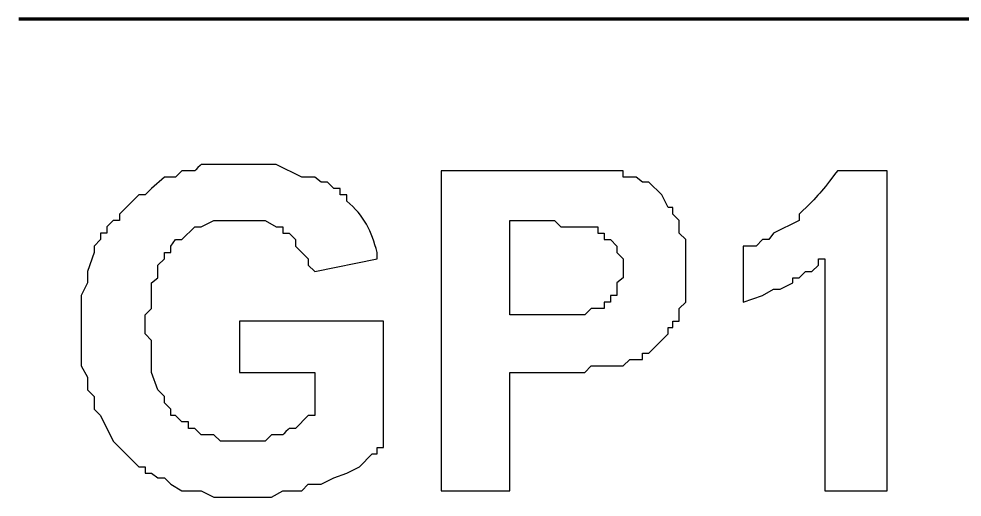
# Model space of a CAD drawing. Header units: millimetres. Extents: x -109 to -14.2, y -107.5 to -24.7.
# Drawn here: x -80.651 to -76.844, y -78.197 to -76.267 of the extents above; entities that cross this region are included whole.
import ezdxf

# ---------------------------------------------------------------- set-up
doc = ezdxf.new("R2010")
doc.units = ezdxf.units.MM
doc.header["$MEASUREMENT"] = 0
doc.layers.add('layer 1', color=7, linetype='Continuous')

msp = doc.modelspace()

# ---------------------------------------------------------------- linework, layer by layer
at = {"layer": 'layer 1', "color": 0, "lineweight": 80}
msp.add_open_spline([(-80.6507, -76.2675), (-80.6507, -76.2675), (-72.0095, -76.2675), (-72.0095, -76.2675)], degree=3, dxfattribs=at)
at = {"layer": 'layer 1', "color": 0}
for points, knots in [([(-79.7601, -77.6937), (-79.7601, -77.6937), (-79.7601, -77.4872), (-79.7601, -77.4872), (-79.7601, -77.4872), (-79.7601, -77.4872), (-79.1793, -77.4872), (-79.1793, -77.4872), (-79.1793, -77.4872), (-79.1793, -77.4872), (-79.1793, -77.997), (-79.1793, -77.997), (-79.1793, -77.997), (-79.1793, -77.997), (-79.2051, -77.997), (-79.2051, -77.997), (-79.2051, -77.997), (-79.2051, -77.997), (-79.2051, -78.0228), (-79.2051, -78.0228), (-79.2051, -78.0228), (-79.2051, -78.0228), (-79.2245, -78.0228), (-79.2245, -78.0228), (-79.2245, -78.0228), (-79.2245, -78.0228), (-79.2761, -78.0744), (-79.2761, -78.0744), (-79.2761, -78.0744), (-79.2761, -78.0744), (-79.3277, -78.1003), (-79.3277, -78.1003), (-79.3277, -78.1003), (-79.3277, -78.1003), (-79.3794, -78.1196), (-79.3794, -78.1196), (-79.3794, -78.1196), (-79.3794, -78.1196), (-79.431, -78.1454), (-79.431, -78.1454), (-79.431, -78.1454), (-79.431, -78.1454), (-79.4826, -78.1454), (-79.4826, -78.1454), (-79.4826, -78.1454), (-79.4826, -78.1454), (-79.5084, -78.1712), (-79.5084, -78.1712), (-79.5084, -78.1712), (-79.5084, -78.1712), (-79.5859, -78.1712), (-79.5859, -78.1712), (-79.5859, -78.1712), (-79.5859, -78.1712), (-79.6311, -78.1971), (-79.6311, -78.1971), (-79.6311, -78.1971), (-79.6311, -78.1971), (-79.8634, -78.1971), (-79.8634, -78.1971), (-79.8634, -78.1971), (-79.8634, -78.1971), (-79.915, -78.1712), (-79.915, -78.1712), (-79.915, -78.1712), (-79.915, -78.1712), (-79.9925, -78.1712), (-79.9925, -78.1712), (-79.9925, -78.1712), (-79.9925, -78.1712), (-80.0376, -78.1454), (-80.0376, -78.1454), (-80.0376, -78.1454), (-80.0376, -78.1454), (-80.0634, -78.1196), (-80.0634, -78.1196), (-80.0634, -78.1196), (-80.0634, -78.1196), (-80.0893, -78.1196), (-80.0893, -78.1196), (-80.0893, -78.1196), (-80.0893, -78.1196), (-80.1151, -78.1003), (-80.1151, -78.1003), (-80.1151, -78.1003), (-80.1151, -78.1003), (-80.1409, -78.1003), (-80.1409, -78.1003), (-80.1409, -78.1003), (-80.1409, -78.1003), (-80.1409, -78.0744), (-80.1409, -78.0744), (-80.1409, -78.0744), (-80.1409, -78.0744), (-80.1667, -78.0744), (-80.1667, -78.0744), (-80.1667, -78.0744), (-80.1667, -78.0744), (-80.27, -77.9712), (-80.27, -77.9712), (-80.27, -77.9712), (-80.27, -77.9712), (-80.3216, -77.8679), (-80.3216, -77.8679), (-80.3216, -77.8679), (-80.3216, -77.8679), (-80.3474, -77.8421), (-80.3474, -77.8421), (-80.3474, -77.8421), (-80.3474, -77.8421), (-80.3474, -77.7905), (-80.3474, -77.7905), (-80.3474, -77.7905), (-80.3474, -77.7905), (-80.3732, -77.7647), (-80.3732, -77.7647), (-80.3732, -77.7647), (-80.3732, -77.7647), (-80.3732, -77.7131), (-80.3732, -77.7131), (-80.3732, -77.7131), (-80.3732, -77.7131), (-80.399, -77.6679), (-80.399, -77.6679), (-80.399, -77.6679), (-80.399, -77.6679), (-80.399, -77.3839), (-80.399, -77.3839), (-80.399, -77.3839), (-80.399, -77.3839), (-80.3732, -77.3323), (-80.3732, -77.3323), (-80.3732, -77.3323), (-80.3732, -77.3323), (-80.3732, -77.2871), (-80.3732, -77.2871), (-80.3732, -77.2871), (-80.3732, -77.2871), (-80.3474, -77.2097), (-80.3474, -77.2097), (-80.3474, -77.2097), (-80.3474, -77.2097), (-80.3474, -77.1839), (-80.3474, -77.1839), (-80.3474, -77.1839), (-80.3474, -77.1839), (-80.3216, -77.1581), (-80.3216, -77.1581), (-80.3216, -77.1581), (-80.3216, -77.1581), (-80.3216, -77.1322), (-80.3216, -77.1322), (-80.3216, -77.1322), (-80.3216, -77.1322), (-80.2958, -77.1322), (-80.2958, -77.1322), (-80.2958, -77.1322), (-80.2958, -77.1322), (-80.2958, -77.1064), (-80.2958, -77.1064), (-80.2958, -77.1064), (-80.2958, -77.1064), (-80.27, -77.0806), (-80.27, -77.0806), (-80.27, -77.0806), (-80.27, -77.0806), (-80.2441, -77.0806), (-80.2441, -77.0806), (-80.2441, -77.0806), (-80.2441, -77.0806), (-80.2441, -77.0548), (-80.2441, -77.0548), (-80.2441, -77.0548), (-80.2441, -77.0548), (-80.1667, -76.9774), (-80.1667, -76.9774), (-80.1667, -76.9774), (-80.1667, -76.9774), (-80.1409, -76.9774), (-80.1409, -76.9774), (-80.1409, -76.9774), (-80.1409, -76.9774), (-80.1151, -76.9515), (-80.1151, -76.9515), (-80.1151, -76.9515), (-80.1151, -76.9515), (-80.0634, -76.9064), (-80.0634, -76.9064), (-80.0634, -76.9064), (-80.0634, -76.9064), (-80.0183, -76.9064), (-80.0183, -76.9064), (-80.0183, -76.9064), (-80.0183, -76.9064), (-79.9925, -76.8806), (-79.9925, -76.8806), (-79.9925, -76.8806), (-79.9925, -76.8806), (-79.9408, -76.8806), (-79.9408, -76.8806), (-79.9408, -76.8806), (-79.9408, -76.8806), (-79.915, -76.8547), (-79.915, -76.8547), (-79.915, -76.8547), (-79.915, -76.8547), (-79.6117, -76.8547), (-79.6117, -76.8547), (-79.6117, -76.8547), (-79.6117, -76.8547), (-79.5084, -76.9064), (-79.5084, -76.9064), (-79.5084, -76.9064), (-79.5084, -76.9064), (-79.4568, -76.9064), (-79.4568, -76.9064), (-79.4568, -76.9064), (-79.4568, -76.9064), (-79.431, -76.9257), (-79.431, -76.9257), (-79.431, -76.9257), (-79.431, -76.9257), (-79.4052, -76.9257), (-79.4052, -76.9257), (-79.4052, -76.9257), (-79.4052, -76.9257), (-79.3794, -76.9515), (-79.3794, -76.9515), (-79.3794, -76.9515), (-79.3794, -76.9515), (-79.3536, -76.9515), (-79.3536, -76.9515), (-79.3536, -76.9515), (-79.3536, -76.9515), (-79.3536, -76.9774), (-79.3536, -76.9774), (-79.3536, -76.9774), (-79.3536, -76.9774), (-79.3277, -76.9774), (-79.3277, -76.9774), (-79.3277, -76.9774), (-79.3277, -76.9774), (-79.3277, -77.0032), (-79.3277, -77.0032), (-79.3277, -77.0032), (-79.2564, -77.0604), (-79.2273, -77.125), (-79.2051, -77.2097), (-79.2051, -77.2097), (-79.2051, -77.2097), (-79.2051, -77.2355), (-79.2051, -77.2355), (-79.2051, -77.2355), (-79.2051, -77.2355), (-79.4568, -77.2871), (-79.4568, -77.2871), (-79.4568, -77.2871), (-79.4568, -77.2871), (-79.4826, -77.2613), (-79.4826, -77.2613), (-79.4826, -77.2613), (-79.4826, -77.2613), (-79.4826, -77.2355), (-79.4826, -77.2355), (-79.4826, -77.2355), (-79.4826, -77.2355), (-79.5343, -77.1839), (-79.5343, -77.1839), (-79.5343, -77.1839), (-79.5343, -77.1839), (-79.5343, -77.1581), (-79.5343, -77.1581), (-79.5343, -77.1581), (-79.5343, -77.1581), (-79.5601, -77.1322), (-79.5601, -77.1322), (-79.5601, -77.1322), (-79.5601, -77.1322), (-79.5859, -77.1322), (-79.5859, -77.1322), (-79.5859, -77.1322), (-79.5859, -77.1322), (-79.5859, -77.1064), (-79.5859, -77.1064), (-79.5859, -77.1064), (-79.5859, -77.1064), (-79.6117, -77.1064), (-79.6117, -77.1064), (-79.6117, -77.1064), (-79.6117, -77.1064), (-79.6569, -77.0806), (-79.6569, -77.0806), (-79.6569, -77.0806), (-79.7085, -77.0806), (-79.7601, -77.0806), (-79.8118, -77.0806), (-79.8118, -77.0806), (-79.8118, -77.0806), (-79.8634, -77.0806), (-79.8634, -77.0806), (-79.8634, -77.0806), (-79.8634, -77.0806), (-79.915, -77.1064), (-79.915, -77.1064), (-79.915, -77.1064), (-79.915, -77.1064), (-79.9408, -77.1064), (-79.9408, -77.1064), (-79.9408, -77.1064), (-79.9408, -77.1064), (-79.9925, -77.1581), (-79.9925, -77.1581), (-79.9925, -77.1581), (-79.9925, -77.1581), (-80.0183, -77.1581), (-80.0183, -77.1581), (-80.0183, -77.1581), (-80.0183, -77.1581), (-80.0376, -77.1839), (-80.0376, -77.1839), (-80.0376, -77.1839), (-80.0376, -77.1839), (-80.0376, -77.2097), (-80.0376, -77.2097), (-80.0376, -77.2097), (-80.0376, -77.2097), (-80.0634, -77.2097), (-80.0634, -77.2097), (-80.0634, -77.2097), (-80.0634, -77.2097), (-80.0634, -77.2355), (-80.0634, -77.2355), (-80.0634, -77.2355), (-80.0634, -77.2355), (-80.0893, -77.2613), (-80.0893, -77.2613), (-80.0893, -77.2613), (-80.0893, -77.2613), (-80.0893, -77.3129), (-80.0893, -77.3129), (-80.0893, -77.3129), (-80.0893, -77.3129), (-80.1151, -77.3323), (-80.1151, -77.3323), (-80.1151, -77.3323), (-80.1151, -77.3323), (-80.1151, -77.4355), (-80.1151, -77.4355), (-80.1151, -77.4355), (-80.1151, -77.4355), (-80.1409, -77.4614), (-80.1409, -77.4614), (-80.1409, -77.4614), (-80.1409, -77.4614), (-80.1409, -77.5388), (-80.1409, -77.5388), (-80.1409, -77.5388), (-80.1409, -77.5388), (-80.1151, -77.5646), (-80.1151, -77.5646), (-80.1151, -77.5646), (-80.1151, -77.5646), (-80.1151, -77.6937), (-80.1151, -77.6937), (-80.1151, -77.6937), (-80.1151, -77.6937), (-80.0893, -77.7647), (-80.0893, -77.7647), (-80.0893, -77.7647), (-80.0893, -77.7647), (-80.0634, -77.7905), (-80.0634, -77.7905), (-80.0634, -77.7905), (-80.0634, -77.7905), (-80.0634, -77.8163), (-80.0634, -77.8163), (-80.0634, -77.8163), (-80.0634, -77.8163), (-80.0376, -77.8421), (-80.0376, -77.8421), (-80.0376, -77.8421), (-80.0376, -77.8421), (-80.0376, -77.8679), (-80.0376, -77.8679), (-80.0376, -77.8679), (-80.0376, -77.8679), (-80.0183, -77.8679), (-80.0183, -77.8679), (-80.0183, -77.8679), (-80.0183, -77.8679), (-79.9925, -77.8938), (-79.9925, -77.8938), (-79.9925, -77.8938), (-79.9925, -77.8938), (-79.9666, -77.8938), (-79.9666, -77.8938), (-79.9666, -77.8938), (-79.9666, -77.8938), (-79.9666, -77.9196), (-79.9666, -77.9196), (-79.9666, -77.9196), (-79.9666, -77.9196), (-79.9408, -77.9196), (-79.9408, -77.9196), (-79.9408, -77.9196), (-79.9408, -77.9196), (-79.915, -77.9454), (-79.915, -77.9454), (-79.915, -77.9454), (-79.915, -77.9454), (-79.8634, -77.9454), (-79.8634, -77.9454), (-79.8634, -77.9454), (-79.8634, -77.9454), (-79.8376, -77.9712), (-79.8376, -77.9712), (-79.8376, -77.9712), (-79.8376, -77.9712), (-79.6569, -77.9712), (-79.6569, -77.9712), (-79.6569, -77.9712), (-79.6569, -77.9712), (-79.6311, -77.9454), (-79.6311, -77.9454), (-79.6311, -77.9454), (-79.6311, -77.9454), (-79.5859, -77.9454), (-79.5859, -77.9454), (-79.5859, -77.9454), (-79.5859, -77.9454), (-79.5601, -77.9196), (-79.5601, -77.9196), (-79.5601, -77.9196), (-79.5601, -77.9196), (-79.5343, -77.9196), (-79.5343, -77.9196), (-79.5343, -77.9196), (-79.5343, -77.9196), (-79.4826, -77.8679), (-79.4826, -77.8679), (-79.4826, -77.8679), (-79.4826, -77.8679), (-79.4568, -77.8679), (-79.4568, -77.8679), (-79.4568, -77.8679), (-79.4568, -77.8679), (-79.4568, -77.6937), (-79.4568, -77.6937), (-79.4568, -77.6937), (-79.4568, -77.6937), (-79.7601, -77.6937), (-79.7601, -77.6937)], [0, 0, 0, 0, 0.008772, 0.008772, 0.008772, 0.008772, 0.017544, 0.017544, 0.017544, 0.017544, 0.026316, 0.026316, 0.026316, 0.026316, 0.035088, 0.035088, 0.035088, 0.035088, 0.04386, 0.04386, 0.04386, 0.04386, 0.052632, 0.052632, 0.052632, 0.052632, 0.061404, 0.061404, 0.061404, 0.061404, 0.070175, 0.070175, 0.070175, 0.070175, 0.078947, 0.078947, 0.078947, 0.078947, 0.087719, 0.087719, 0.087719, 0.087719, 0.096491, 0.096491, 0.096491, 0.096491, 0.105263, 0.105263, 0.105263, 0.105263, 0.114035, 0.114035, 0.114035, 0.114035, 0.122807, 0.122807, 0.122807, 0.122807, 0.131579, 0.131579, 0.131579, 0.131579, 0.140351, 0.140351, 0.140351, 0.140351, 0.149123, 0.149123, 0.149123, 0.149123, 0.157895, 0.157895, 0.157895, 0.157895, 0.166667, 0.166667, 0.166667, 0.166667, 0.175439, 0.175439, 0.175439, 0.175439, 0.184211, 0.184211, 0.184211, 0.184211, 0.192982, 0.192982, 0.192982, 0.192982, 0.201754, 0.201754, 0.201754, 0.201754, 0.210526, 0.210526, 0.210526, 0.210526, 0.219298, 0.219298, 0.219298, 0.219298, 0.22807, 0.22807, 0.22807, 0.22807, 0.236842, 0.236842, 0.236842, 0.236842, 0.245614, 0.245614, 0.245614, 0.245614, 0.254386, 0.254386, 0.254386, 0.254386, 0.263158, 0.263158, 0.263158, 0.263158, 0.27193, 0.27193, 0.27193, 0.27193, 0.280702, 0.280702, 0.280702, 0.280702, 0.289474, 0.289474, 0.289474, 0.289474, 0.298246, 0.298246, 0.298246, 0.298246, 0.307018, 0.307018, 0.307018, 0.307018, 0.315789, 0.315789, 0.315789, 0.315789, 0.324561, 0.324561, 0.324561, 0.324561, 0.333333, 0.333333, 0.333333, 0.333333, 0.342105, 0.342105, 0.342105, 0.342105, 0.350877, 0.350877, 0.350877, 0.350877, 0.359649, 0.359649, 0.359649, 0.359649, 0.368421, 0.368421, 0.368421, 0.368421, 0.377193, 0.377193, 0.377193, 0.377193, 0.385965, 0.385965, 0.385965, 0.385965, 0.394737, 0.394737, 0.394737, 0.394737, 0.403509, 0.403509, 0.403509, 0.403509, 0.412281, 0.412281, 0.412281, 0.412281, 0.421053, 0.421053, 0.421053, 0.421053, 0.429825, 0.429825, 0.429825, 0.429825, 0.438596, 0.438596, 0.438596, 0.438597, 0.447368, 0.447368, 0.447368, 0.447368, 0.45614, 0.45614, 0.45614, 0.45614, 0.464912, 0.464912, 0.464912, 0.464912, 0.473684, 0.473684, 0.473684, 0.473684, 0.482456, 0.482456, 0.482456, 0.482456, 0.491228, 0.491228, 0.491228, 0.491228, 0.5, 0.5, 0.5, 0.5, 0.508772, 0.508772, 0.508772, 0.508772, 0.517544, 0.517544, 0.517544, 0.517544, 0.526316, 0.526316, 0.526316, 0.526316, 0.535088, 0.535088, 0.535088, 0.535088, 0.54386, 0.54386, 0.54386, 0.54386, 0.552632, 0.552632, 0.552632, 0.552632, 0.561404, 0.561404, 0.561404, 0.561404, 0.570175, 0.570175, 0.570175, 0.570175, 0.578947, 0.578947, 0.578947, 0.578947, 0.587719, 0.587719, 0.587719, 0.587719, 0.596491, 0.596491, 0.596491, 0.596491, 0.605263, 0.605263, 0.605263, 0.605263, 0.614035, 0.614035, 0.614035, 0.614035, 0.622807, 0.622807, 0.622807, 0.622807, 0.631579, 0.631579, 0.631579, 0.631579, 0.640351, 0.640351, 0.640351, 0.640351, 0.649123, 0.649123, 0.649123, 0.649123, 0.657895, 0.657895, 0.657895, 0.657895, 0.666667, 0.666667, 0.666667, 0.666667, 0.675439, 0.675439, 0.675439, 0.675439, 0.684211, 0.684211, 0.684211, 0.684211, 0.692982, 0.692982, 0.692982, 0.692982, 0.701754, 0.701754, 0.701754, 0.701754, 0.710526, 0.710526, 0.710526, 0.710526, 0.719298, 0.719298, 0.719298, 0.719298, 0.72807, 0.72807, 0.72807, 0.72807, 0.736842, 0.736842, 0.736842, 0.736842, 0.745614, 0.745614, 0.745614, 0.745614, 0.754386, 0.754386, 0.754386, 0.754386, 0.763158, 0.763158, 0.763158, 0.763158, 0.77193, 0.77193, 0.77193, 0.77193, 0.780702, 0.780702, 0.780702, 0.780702, 0.789474, 0.789474, 0.789474, 0.789474, 0.798246, 0.798246, 0.798246, 0.798246, 0.807018, 0.807018, 0.807018, 0.807018, 0.815789, 0.815789, 0.815789, 0.815789, 0.824561, 0.824561, 0.824561, 0.824561, 0.833333, 0.833333, 0.833333, 0.833333, 0.842105, 0.842105, 0.842105, 0.842105, 0.850877, 0.850877, 0.850877, 0.850877, 0.859649, 0.859649, 0.859649, 0.859649, 0.868421, 0.868421, 0.868421, 0.868421, 0.877193, 0.877193, 0.877193, 0.877193, 0.885965, 0.885965, 0.885965, 0.885965, 0.894737, 0.894737, 0.894737, 0.894737, 0.903509, 0.903509, 0.903509, 0.903509, 0.912281, 0.912281, 0.912281, 0.912281, 0.921053, 0.921053, 0.921053, 0.921053, 0.929825, 0.929825, 0.929825, 0.929825, 0.938596, 0.938596, 0.938596, 0.938597, 0.947368, 0.947368, 0.947368, 0.947368, 0.95614, 0.95614, 0.95614, 0.95614, 0.964912, 0.964912, 0.964912, 0.964912, 0.973684, 0.973684, 0.973684, 0.973684, 0.982456, 0.982456, 0.982456, 0.982456, 1, 1, 1, 1]), ([(-78.947, -78.1712), (-78.947, -78.1712), (-78.947, -76.8806), (-78.947, -76.8806), (-78.947, -76.8806), (-78.947, -76.8806), (-78.5146, -76.8806), (-78.5146, -76.8806), (-78.5146, -76.8806), (-78.4221, -76.8806), (-78.3296, -76.8806), (-78.2371, -76.8806), (-78.2371, -76.8806), (-78.2371, -76.8806), (-78.2113, -76.8806), (-78.2113, -76.8806), (-78.2113, -76.8806), (-78.2113, -76.8806), (-78.2113, -76.9064), (-78.2113, -76.9064), (-78.2113, -76.9064), (-78.2113, -76.9064), (-78.1597, -76.9064), (-78.1597, -76.9064), (-78.1597, -76.9064), (-78.1597, -76.9064), (-78.1339, -76.9257), (-78.1339, -76.9257), (-78.1339, -76.9257), (-78.1339, -76.9257), (-78.108, -76.9257), (-78.108, -76.9257), (-78.108, -76.9257), (-78.108, -76.9257), (-78.0564, -76.9774), (-78.0564, -76.9774), (-78.0564, -76.9774), (-78.0564, -76.9774), (-78.0306, -77.029), (-78.0306, -77.029), (-78.0306, -77.029), (-78.0306, -77.029), (-78.0112, -77.029), (-78.0112, -77.029), (-78.0112, -77.029), (-78.0112, -77.029), (-78.0112, -77.0548), (-78.0112, -77.0548), (-78.0112, -77.0548), (-78.0112, -77.0548), (-77.9854, -77.0806), (-77.9854, -77.0806), (-77.9854, -77.0806), (-77.9854, -77.0806), (-77.9854, -77.1322), (-77.9854, -77.1322), (-77.9854, -77.1322), (-77.9854, -77.1322), (-77.9596, -77.1581), (-77.9596, -77.1581), (-77.9596, -77.1581), (-77.9596, -77.1581), (-77.9596, -77.4098), (-77.9596, -77.4098), (-77.9596, -77.4098), (-77.9596, -77.4098), (-77.9854, -77.4355), (-77.9854, -77.4355), (-77.9854, -77.4355), (-77.9854, -77.4355), (-77.9854, -77.4872), (-77.9854, -77.4872), (-77.9854, -77.4872), (-77.9854, -77.4872), (-78.0112, -77.4872), (-78.0112, -77.4872), (-78.0112, -77.4872), (-78.0112, -77.4872), (-78.0112, -77.513), (-78.0112, -77.513), (-78.0112, -77.513), (-78.0112, -77.513), (-78.0306, -77.513), (-78.0306, -77.513), (-78.0306, -77.513), (-78.0306, -77.513), (-78.0306, -77.5388), (-78.0306, -77.5388), (-78.0306, -77.5388), (-78.0306, -77.5388), (-78.108, -77.6163), (-78.108, -77.6163), (-78.108, -77.6163), (-78.108, -77.6163), (-78.1339, -77.6163), (-78.1339, -77.6163), (-78.1339, -77.6163), (-78.1339, -77.6163), (-78.1339, -77.6421), (-78.1339, -77.6421), (-78.1339, -77.6421), (-78.1339, -77.6421), (-78.1855, -77.6421), (-78.1855, -77.6421), (-78.1855, -77.6421), (-78.1855, -77.6421), (-78.2113, -77.6679), (-78.2113, -77.6679), (-78.2113, -77.6679), (-78.2113, -77.6679), (-78.3404, -77.6679), (-78.3404, -77.6679), (-78.3404, -77.6679), (-78.3404, -77.6679), (-78.3662, -77.6937), (-78.3662, -77.6937), (-78.3662, -77.6937), (-78.3662, -77.6937), (-78.6695, -77.6937), (-78.6695, -77.6937), (-78.6695, -77.6937), (-78.6695, -77.6937), (-78.6695, -78.1712), (-78.6695, -78.1712), (-78.6695, -78.1712), (-78.6695, -78.1712), (-78.947, -78.1712), (-78.947, -78.1712)], [0, 0, 0, 0, 0.030303, 0.030303, 0.030303, 0.030303, 0.060606, 0.060606, 0.060606, 0.060606, 0.090909, 0.090909, 0.090909, 0.090909, 0.121212, 0.121212, 0.121212, 0.121212, 0.151515, 0.151515, 0.151515, 0.151515, 0.181818, 0.181818, 0.181818, 0.181818, 0.212121, 0.212121, 0.212121, 0.212121, 0.242424, 0.242424, 0.242424, 0.242424, 0.272727, 0.272727, 0.272727, 0.272727, 0.30303, 0.30303, 0.30303, 0.30303, 0.333333, 0.333333, 0.333333, 0.333333, 0.363636, 0.363636, 0.363636, 0.363636, 0.393939, 0.393939, 0.393939, 0.393939, 0.424242, 0.424242, 0.424242, 0.424242, 0.454545, 0.454545, 0.454545, 0.454545, 0.484848, 0.484848, 0.484848, 0.484848, 0.515152, 0.515152, 0.515152, 0.515152, 0.545455, 0.545455, 0.545455, 0.545455, 0.575758, 0.575758, 0.575758, 0.575758, 0.606061, 0.606061, 0.606061, 0.606061, 0.636364, 0.636364, 0.636364, 0.636364, 0.666667, 0.666667, 0.666667, 0.666667, 0.69697, 0.69697, 0.69697, 0.69697, 0.727273, 0.727273, 0.727273, 0.727273, 0.757576, 0.757576, 0.757576, 0.757576, 0.787879, 0.787879, 0.787879, 0.787879, 0.818182, 0.818182, 0.818182, 0.818182, 0.848485, 0.848485, 0.848485, 0.848485, 0.878788, 0.878788, 0.878788, 0.878788, 0.909091, 0.909091, 0.909091, 0.909091, 0.939394, 0.939394, 0.939394, 0.939394, 1, 1, 1, 1]), ([(-77.1465, -78.1712), (-77.1465, -78.1712), (-77.3982, -78.1712), (-77.3982, -78.1712), (-77.3982, -78.1712), (-77.3982, -78.1712), (-77.3982, -77.2355), (-77.3982, -77.2355), (-77.3982, -77.2355), (-77.3982, -77.2355), (-77.424, -77.2355), (-77.424, -77.2355), (-77.424, -77.2355), (-77.424, -77.2355), (-77.424, -77.2613), (-77.424, -77.2613), (-77.424, -77.2613), (-77.424, -77.2613), (-77.4498, -77.2871), (-77.4498, -77.2871), (-77.4498, -77.2871), (-77.4498, -77.2871), (-77.4756, -77.2871), (-77.4756, -77.2871), (-77.4756, -77.2871), (-77.4756, -77.2871), (-77.5014, -77.3129), (-77.5014, -77.3129), (-77.5014, -77.3129), (-77.5014, -77.3129), (-77.5272, -77.3129), (-77.5272, -77.3129), (-77.5272, -77.3129), (-77.5272, -77.3129), (-77.5272, -77.3323), (-77.5272, -77.3323), (-77.5272, -77.3323), (-77.5272, -77.3323), (-77.5789, -77.3581), (-77.5789, -77.3581), (-77.5789, -77.3581), (-77.5789, -77.3581), (-77.6047, -77.3581), (-77.6047, -77.3581), (-77.6047, -77.3581), (-77.6047, -77.3581), (-77.6498, -77.3839), (-77.6498, -77.3839), (-77.6498, -77.3839), (-77.6498, -77.3839), (-77.7273, -77.4098), (-77.7273, -77.4098), (-77.7273, -77.4098), (-77.7273, -77.4098), (-77.7273, -77.1839), (-77.7273, -77.1839), (-77.7273, -77.1839), (-77.7273, -77.1839), (-77.6757, -77.1839), (-77.6757, -77.1839), (-77.6757, -77.1839), (-77.6757, -77.1839), (-77.6498, -77.1581), (-77.6498, -77.1581), (-77.6498, -77.1581), (-77.6498, -77.1581), (-77.624, -77.1581), (-77.624, -77.1581), (-77.624, -77.1581), (-77.624, -77.1581), (-77.6047, -77.1322), (-77.6047, -77.1322), (-77.6047, -77.1322), (-77.6047, -77.1322), (-77.5014, -77.0806), (-77.5014, -77.0806), (-77.5014, -77.0806), (-77.5014, -77.0806), (-77.5014, -77.0548), (-77.5014, -77.0548), (-77.5014, -77.0548), (-77.4191, -76.9768), (-77.4139, -76.9666), (-77.3465, -76.8806), (-77.3465, -76.8806), (-77.3465, -76.8806), (-77.1465, -76.8806), (-77.1465, -76.8806), (-77.1465, -76.8806), (-77.1465, -76.8806), (-77.1465, -78.1712), (-77.1465, -78.1712)], [0, 0, 0, 0, 0.041667, 0.041667, 0.041667, 0.041667, 0.083333, 0.083333, 0.083333, 0.083333, 0.125, 0.125, 0.125, 0.125, 0.166667, 0.166667, 0.166667, 0.166667, 0.208333, 0.208333, 0.208333, 0.208333, 0.25, 0.25, 0.25, 0.25, 0.291667, 0.291667, 0.291667, 0.291667, 0.333333, 0.333333, 0.333333, 0.333333, 0.375, 0.375, 0.375, 0.375, 0.416667, 0.416667, 0.416667, 0.416667, 0.458333, 0.458333, 0.458333, 0.458333, 0.5, 0.5, 0.5, 0.5, 0.541667, 0.541667, 0.541667, 0.541667, 0.583333, 0.583333, 0.583333, 0.583333, 0.625, 0.625, 0.625, 0.625, 0.666667, 0.666667, 0.666667, 0.666667, 0.708333, 0.708333, 0.708333, 0.708333, 0.75, 0.75, 0.75, 0.75, 0.791667, 0.791667, 0.791667, 0.791667, 0.833333, 0.833333, 0.833333, 0.833333, 0.875, 0.875, 0.875, 0.875, 0.916667, 0.916667, 0.916667, 0.916667, 1, 1, 1, 1]), ([(-78.6695, -77.0806), (-78.6695, -77.0806), (-78.6695, -77.4614), (-78.6695, -77.4614), (-78.6695, -77.4614), (-78.6695, -77.4614), (-78.3662, -77.4614), (-78.3662, -77.4614), (-78.3662, -77.4614), (-78.3662, -77.4614), (-78.3404, -77.4355), (-78.3404, -77.4355), (-78.3404, -77.4355), (-78.3404, -77.4355), (-78.2887, -77.4355), (-78.2887, -77.4355), (-78.2887, -77.4355), (-78.2887, -77.4355), (-78.2887, -77.4098), (-78.2887, -77.4098), (-78.2887, -77.4098), (-78.2887, -77.4098), (-78.2629, -77.4098), (-78.2629, -77.4098), (-78.2629, -77.4098), (-78.2629, -77.4098), (-78.2629, -77.3839), (-78.2629, -77.3839), (-78.2629, -77.3839), (-78.2629, -77.3839), (-78.2371, -77.3839), (-78.2371, -77.3839), (-78.2371, -77.3839), (-78.2371, -77.3839), (-78.2371, -77.3323), (-78.2371, -77.3323), (-78.2371, -77.3323), (-78.2371, -77.3323), (-78.2113, -77.3129), (-78.2113, -77.3129), (-78.2113, -77.3129), (-78.2113, -77.3129), (-78.2113, -77.2355), (-78.2113, -77.2355), (-78.2113, -77.2355), (-78.2113, -77.2355), (-78.2371, -77.2097), (-78.2371, -77.2097), (-78.2371, -77.2097), (-78.2371, -77.2097), (-78.2371, -77.1839), (-78.2371, -77.1839), (-78.2371, -77.1839), (-78.2371, -77.1839), (-78.2629, -77.1581), (-78.2629, -77.1581), (-78.2629, -77.1581), (-78.2629, -77.1581), (-78.2887, -77.1581), (-78.2887, -77.1581), (-78.2887, -77.1581), (-78.2887, -77.1581), (-78.2887, -77.1322), (-78.2887, -77.1322), (-78.2887, -77.1322), (-78.2887, -77.1322), (-78.3146, -77.1322), (-78.3146, -77.1322), (-78.3146, -77.1322), (-78.3146, -77.1322), (-78.3146, -77.1064), (-78.3146, -77.1064), (-78.3146, -77.1064), (-78.3146, -77.1064), (-78.463, -77.1064), (-78.463, -77.1064), (-78.463, -77.1064), (-78.463, -77.1064), (-78.4888, -77.0806), (-78.4888, -77.0806), (-78.4888, -77.0806), (-78.4888, -77.0806), (-78.5404, -77.0806), (-78.5404, -77.0806), (-78.5404, -77.0806), (-78.5404, -77.0806), (-78.6695, -77.0806), (-78.6695, -77.0806)], [0, 0, 0, 0, 0.043478, 0.043478, 0.043478, 0.043478, 0.086957, 0.086957, 0.086957, 0.086957, 0.130435, 0.130435, 0.130435, 0.130435, 0.173913, 0.173913, 0.173913, 0.173913, 0.217391, 0.217391, 0.217391, 0.217391, 0.26087, 0.26087, 0.26087, 0.26087, 0.304348, 0.304348, 0.304348, 0.304348, 0.347826, 0.347826, 0.347826, 0.347826, 0.391304, 0.391304, 0.391304, 0.391304, 0.434783, 0.434783, 0.434783, 0.434783, 0.478261, 0.478261, 0.478261, 0.478261, 0.521739, 0.521739, 0.521739, 0.521739, 0.565217, 0.565217, 0.565217, 0.565217, 0.608696, 0.608696, 0.608696, 0.608696, 0.652174, 0.652174, 0.652174, 0.652174, 0.695652, 0.695652, 0.695652, 0.695652, 0.73913, 0.73913, 0.73913, 0.73913, 0.782609, 0.782609, 0.782609, 0.782609, 0.826087, 0.826087, 0.826087, 0.826087, 0.869565, 0.869565, 0.869565, 0.869565, 0.913043, 0.913043, 0.913043, 0.913043, 1, 1, 1, 1])]:
    msp.add_open_spline(points, degree=3, knots=knots, dxfattribs=at)

doc.saveas('drawing.dxf')
